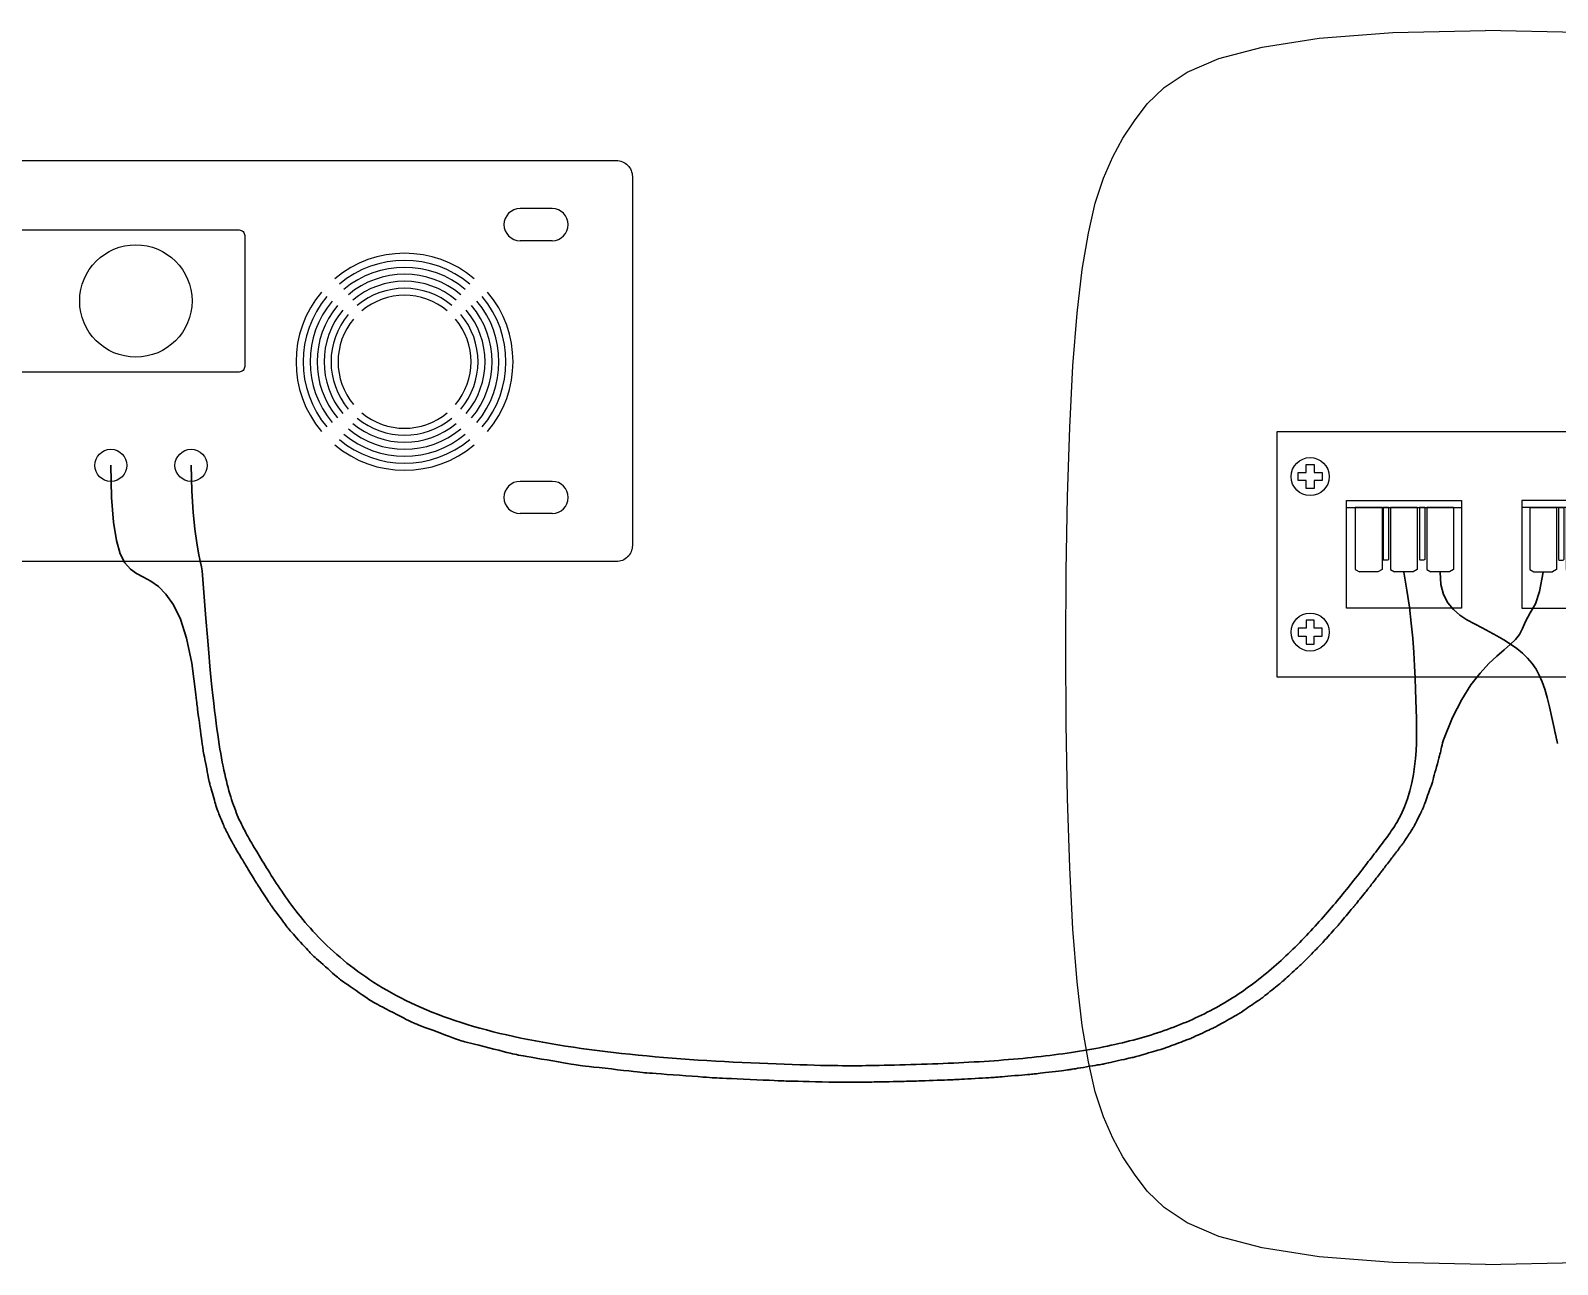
# Model space of a CAD drawing. Header units: millimetres. Extents: x -2296 to 86409, y -5695 to 20115.
# Drawn here: x 51852 to 53114, y 19094 to 20115 of the extents above; entities that cross this region are included whole.
import ezdxf

# ---------------------------------------------------------------- set-up
doc = ezdxf.new("R2010")
doc.units = ezdxf.units.MM
doc.layers.add('Amplificador Dayton 300', color=190, linetype='Continuous')
doc.layers.add('Line_RIGHT', color=1, linetype='Continuous')

# ---------------------------------------------------------------- blocks, each defined once
blk = doc.blocks.new('amplificador Dayton 300')
at = {"layer": 'Amplificador Dayton 300'}
for p, q in [((-203.7, 648.8), (-203.7, 608.8)), ((-163.7, 648.8), (-163.7, 608.8)), ((136.3, 648.8), (136.3, 608.8)), ((176.3, 648.8), (176.3, 608.8)), ((-203.7, -651.2), (-203.7, -611.2)), ((-163.7, -651.2), (-163.7, -611.2)), ((136.3, -651.2), (136.3, -611.2)), ((176.3, -651.2), (176.3, -611.2))]:
    blk.add_line(p, q, dxfattribs=at)
for points in [[(-243.7, 748.8), (216.3, 748.8, -0.414214), (236.3, 728.8), (236.3, -731.2, -0.414214), (216.3, -751.2), (-243.7, -751.2, -0.414214), (-263.7, -731.2), (-263.7, 728.8, -0.414214)], [(-170, 265.7), (-7.1, 265.7, -0.414214), (0, 258.6), (0, -258.6, -0.414214), (-7.1, -265.7), (-170, -265.7, -0.414214), (-177.1, -258.6), (-177.1, 258.6, -0.414214)]]:
    blk.add_lwpolyline(points, format="xyb", close=True, dxfattribs=at)
for centre, radius in [((116.3, 198.8), 20), ((-88.6, 130), 70), ((116.3, 98.8), 20), ((-88.6, -130), 70), ((116.3, -101.2), 20), ((116.3, -201.2), 20)]:
    blk.add_circle(centre, radius, dxfattribs=at)
for centre, radius, start, end in [((-183.7, 648.8), 20, 0, 180), ((156.3, 648.8), 20, 0, 180), ((-183.7, 608.8), 20, 180, 0), ((-12.8, 464.9), 135.2, 50, 130), ((-12.8, 464.9), 126.4, 50, 130), ((156.3, 608.8), 20, 180, 0), ((-12.8, 464.9), 117.7, 50, 130), ((-12.8, 464.9), 109, 50, 130), ((-12.8, 464.9), 100.3, 50, 130), ((-12.8, 464.9), 91.6, 50, 130), ((-12.8, 464.9), 135.2, 140, 220), ((-12.8, 464.9), 126.4, 140, 220), ((-12.8, 464.9), 117.7, 140, 220), ((-12.8, 464.9), 109, 140, 220), ((-12.8, 464.9), 82.9, 50, 130), ((-12.8, 464.9), 109, 320, 40), ((-12.8, 464.9), 117.7, 320, 40), ((-12.8, 464.9), 126.4, 320, 40), ((-12.8, 464.9), 135.2, 320, 40), ((-12.8, 464.9), 100.3, 140, 220), ((-12.8, 464.9), 91.6, 140, 220), ((-12.8, 464.9), 82.9, 140, 220), ((-12.8, 464.9), 82.9, 320, 40), ((-12.8, 464.9), 91.6, 320, 40), ((-12.8, 464.9), 100.3, 320, 40), ((-12.8, 464.9), 82.9, 230, 310), ((-12.8, 464.9), 109, 230, 310), ((-12.8, 464.9), 100.3, 230, 310), ((-12.8, 464.9), 91.6, 230, 310), ((-12.8, 464.9), 126.4, 230, 310), ((-12.8, 464.9), 117.7, 230, 310), ((-12.8, 464.9), 135.2, 230, 310), ((-12.8, -467.4), 135.2, 50, 130), ((-12.8, -467.4), 126.4, 50, 130), ((-12.8, -467.4), 117.7, 50, 130), ((-12.8, -467.4), 109, 50, 130), ((-12.8, -467.4), 135.2, 140, 220), ((-12.8, -467.4), 100.3, 50, 130), ((-12.8, -467.4), 91.6, 50, 130), ((-12.8, -467.4), 135.2, 320, 40), ((-12.8, -467.4), 126.4, 140, 220), ((-12.8, -467.4), 117.7, 140, 220), ((-12.8, -467.4), 109, 140, 220), ((-12.8, -467.4), 82.9, 50, 130), ((-12.8, -467.4), 109, 320, 40), ((-12.8, -467.4), 117.7, 320, 40), ((-12.8, -467.4), 126.4, 320, 40), ((-12.8, -467.4), 100.3, 140, 220), ((-12.8, -467.4), 91.6, 140, 220), ((-12.8, -467.4), 82.9, 140, 220), ((-12.8, -467.4), 82.9, 320, 40), ((-12.8, -467.4), 91.6, 320, 40), ((-12.8, -467.4), 100.3, 320, 40), ((-12.8, -467.4), 82.9, 230, 310), ((-12.8, -467.4), 109, 230, 310), ((-12.8, -467.4), 100.3, 230, 310), ((-12.8, -467.4), 91.6, 230, 310), ((-12.8, -467.4), 126.4, 230, 310), ((-12.8, -467.4), 117.7, 230, 310), ((-12.8, -467.4), 135.2, 230, 310), ((-183.7, -611.2), 20, 0, 180), ((156.3, -611.2), 20, 0, 180), ((-183.7, -651.2), 20, 180, 0), ((156.3, -651.2), 20, 180, 0)]:
    blk.add_arc(centre, radius, start, end, dxfattribs=at)
blk = doc.blocks.new('ligadores- FIJI 6')
for p, q in [((-136.6, 159.6), (-28.4, 159.6)), ((-103.1, 159.6), (-128.2, 159.6)), ((-128.2, 159.6), (-128.2, 101.4)), ((-103.1, 159.6), (-103.1, 101.4)), ((-101.9, 159.6), (-101.9, 110.9)), ((-97, 159.6), (-101.9, 159.6)), ((-97, 159.6), (-97, 110.9)), ((-70, 159.6), (-95, 159.6)), ((-95, 159.6), (-95, 101.4)), ((-70, 159.6), (-70, 101.4)), ((-68, 159.6), (-68, 110.9)), ((-63, 159.6), (-68, 159.6)), ((-63, 159.6), (-63, 110.9)), ((-36, 159.6), (-61, 159.6)), ((-61, 159.6), (-61, 101.4)), ((-36, 159.6), (-36, 101.4)), ((136.6, 159.6), (28.4, 159.6)), ((36, 159.6), (61, 159.6)), ((36, 159.6), (36, 101.4)), ((61, 159.6), (61, 101.4)), ((63, 159.6), (63, 110.9)), ((63, 159.6), (68, 159.6)), ((68, 159.6), (68, 110.9)), ((70, 159.6), (95, 159.6)), ((70, 159.6), (70, 101.4)), ((95, 159.6), (95, 101.4)), ((97, 159.6), (97, 110.9)), ((97, 159.6), (101.9, 159.6)), ((101.9, 159.6), (101.9, 110.9)), ((103.1, 159.6), (128.2, 159.6)), ((103.1, 159.6), (103.1, 101.4)), ((128.2, 159.6), (128.2, 101.4)), ((-128.2, 101.4), (-124.4, 99)), ((-103.1, 101.4), (-106.9, 99)), ((-101.9, 110.9), (-101.2, 110.1)), ((-97.7, 110.1), (-101.2, 110.1)), ((-97, 110.9), (-97.7, 110.1)), ((-95, 101.4), (-91.3, 99)), ((-70, 101.4), (-73.7, 99)), ((-68, 110.9), (-67.3, 110.1)), ((-63.8, 110.1), (-67.3, 110.1)), ((-63, 110.9), (-63.8, 110.1)), ((-61, 101.4), (-57.3, 99)), ((-36, 101.4), (-39.8, 99)), ((36, 101.4), (39.8, 99)), ((61, 101.4), (57.3, 99)), ((63, 110.9), (63.8, 110.1)), ((63.8, 110.1), (67.3, 110.1)), ((68, 110.9), (67.3, 110.1)), ((70, 101.4), (73.7, 99)), ((95, 101.4), (91.3, 99)), ((97, 110.9), (97.7, 110.1)), ((97.7, 110.1), (101.2, 110.1)), ((101.9, 110.9), (101.2, 110.1)), ((103.1, 101.4), (106.9, 99)), ((128.2, 101.4), (124.4, 99)), ((-106.9, 99), (-124.4, 99)), ((-73.7, 99), (-91.3, 99)), ((-39.8, 99), (-57.3, 99)), ((39.8, 99), (57.3, 99)), ((73.7, 99), (91.3, 99)), ((106.9, 99), (124.4, 99))]:
    blk.add_line(p, q)
for points in [[(-201.7, 231.2), (201.7, 231.2), (201.7, 0), (-201.7, 0)], [(-136.6, 166.1), (-28.4, 166.1), (-28.4, 65.1), (-136.6, 65.1)], [(136.6, 166.1), (28.4, 166.1), (28.4, 65.1), (136.6, 65.1)]]:
    blk.add_lwpolyline(points, close=True)
for points in [[(-174.5, 184.9), (-182.1, 184.9), (-182.1, 192.5), (-174.5, 192.5)], [(-174.5, 192.5), (-174.5, 200.1), (-166.9, 200.1), (-166.9, 192.5)], [(-166.9, 192.5), (-159.4, 192.5), (-159.4, 184.9), (-166.9, 184.9)], [(166.9, 192.5), (159.4, 192.5), (159.4, 184.9), (166.9, 184.9)], [(174.5, 192.5), (174.5, 200.1), (166.9, 200.1), (166.9, 192.5)], [(174.5, 184.9), (182.1, 184.9), (182.1, 192.5), (174.5, 192.5)], [(-166.9, 184.9), (-166.9, 177.4), (-174.5, 177.4), (-174.5, 184.9)], [(166.9, 184.9), (166.9, 177.4), (174.5, 177.4), (174.5, 184.9)], [(-174.5, 46.3), (-182.1, 46.3), (-182.1, 38.7), (-174.5, 38.7)], [(-166.9, 46.3), (-166.9, 53.8), (-174.5, 53.8), (-174.5, 46.3)], [(-166.9, 38.7), (-159.4, 38.7), (-159.4, 46.3), (-166.9, 46.3)], [(166.9, 38.7), (159.4, 38.7), (159.4, 46.3), (166.9, 46.3)], [(166.9, 46.3), (166.9, 53.8), (174.5, 53.8), (174.5, 46.3)], [(174.5, 46.3), (182.1, 46.3), (182.1, 38.7), (174.5, 38.7)], [(-174.5, 38.7), (-174.5, 31.2), (-166.9, 31.2), (-166.9, 38.7)], [(174.5, 38.7), (174.5, 31.2), (166.9, 31.2), (166.9, 38.7)]]:
    blk.add_lwpolyline(points)
for centre in [(-170.7, 188.7), (170.7, 188.7), (-170.7, 42.5), (170.7, 42.5)]:
    blk.add_circle(centre, 17.9)
blk = doc.blocks.new('Fiji 6- costas')
for points in [[(-20, -5174), (-670, -5160), (-1187, -5120), (-1587, -5058), (-1891, -4977), (-2114, -4881), (-2275, -4774), (-2393, -4659), (-2484, -4540), (-2564, -4418), (-2636, -4287), (-2701, -4138), (-2758, -3962), (-2807, -3751), (-2850, -3496), (-2886, -3189), (-2915, -2821), (-2937, -2387), (-2953, -1902), (-2963, -1381), (-2966, -843), (-2963, -305), (-2953, 216), (-2937, 701), (-2915, 1135), (-2886, 1503), (-2850, 1810), (-2807, 2065), (-2758, 2276), (-2701, 2451), (-2636, 2601), (-2564, 2732), (-2484, 2854), (-2393, 2973), (-2275, 3088), (-2114, 3195), (-1891, 3291), (-1587, 3372), (-1187, 3434), (-670, 3473), (-20, 3488)], [(-20, -5174), (630, -5160), (1146, -5120), (1547, -5058), (1850, -4977), (2074, -4881), (2235, -4774), (2352, -4659), (2444, -4540), (2524, -4418), (2596, -4287), (2661, -4138), (2718, -3962), (2767, -3751), (2810, -3496), (2845, -3189), (2874, -2821), (2897, -2387), (2913, -1902), (2923, -1381), (2926, -843), (2923, -305), (2913, 216), (2897, 701), (2874, 1135), (2845, 1503), (2810, 1810), (2767, 2065), (2718, 2276), (2661, 2451), (2596, 2601), (2524, 2732), (2444, 2854), (2352, 2973), (2235, 3088), (2074, 3195), (1850, 3291), (1547, 3372), (1146, 3434), (630, 3473), (-20, 3488)]]:
    blk.add_lwpolyline(points)
at = {"xscale": 7.464270465856922, "yscale": 7.464270465856922, "zscale": 7.464270465856922}
blk.add_blockref('ligadores- FIJI 6', (24, -1052), dxfattribs=at)

msp = doc.modelspace()

# ---------------------------------------------------------------- linework, layer by layer
at = {"lineweight": 30}
for points in [[(52987.475, 19666.79), (52990.002, 19651.9), (52992.012, 19637.805), (52993.576, 19624.502), (52994.763, 19611.987), (52995.643, 19600.256), (52996.284, 19589.306), (52996.756, 19579.133), (52997.129, 19569.733), (52997.458, 19561.084), (52997.734, 19553.09), (52997.935, 19545.637), (52998.038, 19538.612), (52998.021, 19531.899), (52997.861, 19525.385), (52997.535, 19518.956), (52997.02, 19512.497), (52996.291, 19505.923), (52995.312, 19499.256), (52994.043, 19492.551), (52992.446, 19485.859), (52990.481, 19479.232), (52988.109, 19472.723), (52985.29, 19466.383), (52981.986, 19460.265), (52981.869, 19460.068), (52980.934, 19458.542), (52979.988, 19457.045), (52979.032, 19455.572), (52978.064, 19454.119), (52977.085, 19452.683), (52976.093, 19451.257), (52975.087, 19449.839), (52974.068, 19448.425), (52973.034, 19447.01), (52971.985, 19445.592), (52970.921, 19444.168), (52969.84, 19442.733), (52968.743, 19441.283), (52967.628, 19439.817), (52966.496, 19438.33), (52965.345, 19436.822), (52964.177, 19435.293), (52962.991, 19433.744), (52961.786, 19432.173), (52960.564, 19430.58), (52959.323, 19428.967), (52958.065, 19427.332), (52956.788, 19425.676), (52955.493, 19424), (52954.18, 19422.304), (52952.849, 19420.588), (52951.501, 19418.855), (52950.134, 19417.105), (52948.75, 19415.337), (52947.349, 19413.555), (52945.93, 19411.757), (52944.493, 19409.945), (52943.04, 19408.12), (52941.569, 19406.282), (52940.081, 19404.433), (52938.576, 19402.573), (52937.054, 19400.703), (52935.516, 19398.823), (52933.96, 19396.935), (52932.388, 19395.04), (52930.8, 19393.137), (52929.195, 19391.228), (52927.574, 19389.315), (52925.936, 19387.397), (52924.283, 19385.475), (52922.613, 19383.55), (52920.927, 19381.623), (52919.225, 19379.695), (52917.508, 19377.767), (52915.775, 19375.839), (52914.026, 19373.913), (52912.262, 19371.988), (52910.482, 19370.066), (52908.687, 19368.148), (52906.877, 19366.234), (52905.052, 19364.325), (52903.211, 19362.423), (52901.356, 19360.527), (52899.485, 19358.639), (52897.6, 19356.759), (52895.7, 19354.889), (52893.786, 19353.028), (52891.857, 19351.179), (52889.914, 19349.341), (52887.956, 19347.516), (52885.984, 19345.704), (52883.998, 19343.906), (52881.998, 19342.123), (52879.984, 19340.355), (52877.956, 19338.605), (52875.914, 19336.871), (52873.859, 19335.155), (52871.79, 19333.458), (52869.707, 19331.781), (52867.61, 19330.123), (52865.499, 19328.485), (52863.375, 19326.869), (52861.238, 19325.275), (52859.086, 19323.703), (52856.92, 19322.153), (52854.74, 19320.626), (52852.546, 19319.122), (52850.337, 19317.64), (52848.112, 19316.18), (52845.872, 19314.743), (52843.616, 19313.328), (52841.343, 19311.936), (52839.054, 19310.566), (52836.749, 19309.219), (52834.425, 19307.893), (52832.084, 19306.59), (52829.725, 19305.308), (52827.348, 19304.047), (52824.951, 19302.808), (52822.535, 19301.59), (52820.1, 19300.394), (52817.644, 19299.218), (52815.168, 19298.063), (52812.671, 19296.929), (52810.153, 19295.815), (52807.612, 19294.721), (52805.05, 19293.648), (52802.466, 19292.594), (52799.858, 19291.561), (52797.228, 19290.547), (52794.573, 19289.553), (52791.895, 19288.578), (52789.192, 19287.622), (52786.465, 19286.685), (52783.712, 19285.767), (52780.934, 19284.868), (52778.129, 19283.988), (52775.299, 19283.126), (52772.441, 19282.282), (52769.556, 19281.456), (52766.644, 19280.649), (52763.704, 19279.859), (52760.735, 19279.086), (52757.738, 19278.332), (52754.712, 19277.594), (52751.656, 19276.874), (52748.57, 19276.171), (52745.454, 19275.485), (52742.307, 19274.815), (52739.129, 19274.162), (52735.92, 19273.525), (52732.678, 19272.905), (52729.405, 19272.3), (52726.098, 19271.712), (52722.759, 19271.139), (52719.386, 19270.582), (52715.98, 19270.041), (52712.539, 19269.515), (52709.063, 19269.003), (52705.553, 19268.507), (52702.007, 19268.026), (52698.426, 19267.559), (52694.809, 19267.107), (52691.156, 19266.669), (52687.467, 19266.246), (52683.742, 19265.836), (52679.98, 19265.44), (52676.181, 19265.058), (52672.346, 19264.689), (52668.475, 19264.333), (52664.568, 19263.99), (52660.627, 19263.66), (52656.65, 19263.342), (52652.639, 19263.037), (52648.595, 19262.744), (52644.517, 19262.462), (52640.406, 19262.192), (52636.263, 19261.934), (52632.089, 19261.686), (52627.884, 19261.45), (52623.648, 19261.224), (52619.382, 19261.008), (52615.087, 19260.803), (52610.764, 19260.607), (52606.412, 19260.421), (52602.033, 19260.245), (52597.627, 19260.077), (52593.195, 19259.919), (52588.737, 19259.769), (52584.255, 19259.628), (52579.748, 19259.495), (52575.223, 19259.37), (52570.712, 19259.253), (52566.253, 19259.144), (52561.884, 19259.044), (52557.642, 19258.952), (52553.565, 19258.869), (52549.692, 19258.795), (52546.06, 19258.729), (52542.685, 19258.673), (52539.501, 19258.628), (52536.416, 19258.594), (52533.343, 19258.574), (52530.193, 19258.568), (52526.875, 19258.579), (52523.302, 19258.606), (52519.383, 19258.653), (52515.05, 19258.72), (52510.313, 19258.807), (52505.204, 19258.916), (52499.752, 19259.046), (52493.988, 19259.198), (52487.944, 19259.372), (52481.649, 19259.569), (52475.136, 19259.789), (52468.433, 19260.033), (52461.567, 19260.3), (52454.567, 19260.592), (52447.459, 19260.907), (52440.269, 19261.247), (52433.024, 19261.611), (52425.751, 19261.999), (52418.477, 19262.412), (52411.224, 19262.851), (52404, 19263.314), (52396.807, 19263.804), (52389.646, 19264.322), (52382.522, 19264.866), (52375.436, 19265.44), (52368.391, 19266.042), (52361.389, 19266.675), (52354.433, 19267.338), (52347.526, 19268.033), (52340.671, 19268.76), (52333.869, 19269.52), (52327.123, 19270.313), (52320.436, 19271.141), (52313.811, 19272.003), (52307.249, 19272.902), (52300.754, 19273.837), (52294.328, 19274.809), (52287.974, 19275.82), (52281.694, 19276.869), (52275.49, 19277.957), (52269.366, 19279.086), (52263.324, 19280.255), (52257.367, 19281.466), (52251.496, 19282.72), (52245.714, 19284.016), (52240.023, 19285.355), (52234.424, 19286.738), (52228.92, 19288.165), (52223.513, 19289.636), (52218.204, 19291.151), (52212.995, 19292.712), (52207.888, 19294.318), (52202.883, 19295.968), (52197.978, 19297.661), (52193.174, 19299.397), (52188.468, 19301.174), (52183.861, 19302.991), (52179.352, 19304.848), (52174.94, 19306.743), (52170.625, 19308.674), (52166.404, 19310.642), (52162.277, 19312.644), (52158.242, 19314.679), (52154.298, 19316.746), (52150.444, 19318.843), (52146.678, 19320.969), (52142.998, 19323.122), (52139.403, 19325.302), (52135.893, 19327.506), (52132.465, 19329.734), (52129.118, 19331.983), (52125.852, 19334.254), (52122.663, 19336.543), (52119.552, 19338.851), (52116.516, 19341.175), (52113.554, 19343.514), (52110.665, 19345.867), (52107.848, 19348.232), (52105.101, 19350.608), (52102.422, 19352.994), (52099.811, 19355.388), (52097.266, 19357.789), (52094.786, 19360.195), (52092.368, 19362.606), (52090.013, 19365.019), (52087.717, 19367.433), (52085.481, 19369.848), (52083.303, 19372.261), (52081.181, 19374.671), (52079.113, 19377.077), (52077.099, 19379.477), (52075.138, 19381.871), (52073.227, 19384.256), (52071.365, 19386.632), (52069.551, 19388.996), (52067.784, 19391.348), (52066.062, 19393.686), (52064.384, 19396.009), (52062.749, 19398.316), (52061.154, 19400.604), (52059.599, 19402.873), (52058.083, 19405.122), (52056.603, 19407.348), (52055.159, 19409.551), (52053.749, 19411.729), (52052.371, 19413.881), (52051.026, 19416.005), (52049.71, 19418.1), (52048.423, 19420.166), (52047.163, 19422.202), (52045.93, 19424.208), (52044.722, 19426.184), (52043.538, 19428.128), (52042.376, 19430.041), (52041.237, 19431.923), (52040.117, 19433.773), (52039.018, 19435.594), (52037.938, 19437.391), (52036.876, 19439.166), (52035.833, 19440.923), (52034.808, 19442.667), (52033.8, 19444.399), (52032.809, 19446.124), (52031.834, 19447.846), (52030.876, 19449.569), (52029.933, 19451.297), (52029.005, 19453.036), (52028.092, 19454.789), (52027.194, 19456.562), (52026.311, 19458.358), (52025.441, 19460.182), (52024.585, 19462.04), (52023.743, 19463.935), (52022.913, 19465.872), (52022.096, 19467.855), (52021.292, 19469.89), (52020.5, 19471.98), (52019.72, 19474.13), (52018.951, 19476.346), (52018.193, 19478.63), (52017.446, 19480.989), (52016.709, 19483.426), (52015.982, 19485.946), (52015.266, 19488.554), (52014.559, 19491.253), (52013.861, 19494.05), (52013.171, 19496.948), (52012.491, 19499.951), (52011.818, 19503.065), (52011.153, 19506.294), (52010.496, 19509.642), (52009.846, 19513.114), (52009.203, 19516.715), (52008.567, 19520.449), (52007.937, 19524.321), (52007.312, 19528.343), (52006.687, 19532.558), (52006.06, 19537.017), (52005.423, 19541.771), (52004.773, 19546.872), (52004.105, 19552.369), (52003.414, 19558.315), (52002.695, 19564.759), (52001.94, 19571.808), (52001.13, 19579.777), (52000.243, 19589.038), (51999.255, 19599.963), (51998.144, 19612.922), (51996.889, 19628.287), (51995.467, 19646.428), (51993.854, 19667.717), (51993.255, 19671.126), (51992.218, 19675.866), (51990.884, 19682.342), (51989.391, 19690.963), (51987.88, 19702.136), (51986.489, 19716.268), (51985.359, 19733.765), (51984.629, 19755.036)], [(53114.473, 19525.083), (53114.414, 19525.356), (53114.353, 19525.636), (53114.291, 19525.924), (53114.227, 19526.22), (53114.161, 19526.524), (53114.094, 19526.834), (53114.025, 19527.152), (53113.955, 19527.477), (53113.883, 19527.808), (53113.81, 19528.146), (53113.736, 19528.491), (53113.66, 19528.842), (53113.583, 19529.198), (53113.505, 19529.56), (53113.425, 19529.928), (53113.345, 19530.3), (53113.263, 19530.678), (53113.181, 19531.06), (53113.097, 19531.446), (53113.013, 19531.836), (53112.928, 19532.23), (53112.842, 19532.627), (53112.755, 19533.027), (53112.668, 19533.431), (53112.581, 19533.837), (53112.492, 19534.245), (53112.404, 19534.655), (53112.316, 19535.064), (53112.229, 19535.468), (53112.143, 19535.863), (53112.06, 19536.246), (53111.981, 19536.614), (53109.83, 19546.515), (53107.845, 19555.285), (53105.921, 19563.049), (53103.953, 19569.932), (53101.836, 19576.058), (53099.463, 19581.553), (53096.731, 19586.542), (53093.534, 19591.15), (53089.794, 19595.484), (53085.537, 19599.587), (53080.818, 19603.483), (53075.691, 19607.195), (53070.209, 19610.748), (53064.427, 19614.167), (53058.398, 19617.475), (53052.176, 19620.698), (53045.846, 19623.9), (53039.612, 19627.305), (53033.707, 19631.176), (53028.368, 19635.779), (53023.828, 19641.378), (53020.322, 19648.236), (53018.085, 19656.619), (53017.35, 19666.79)]]:
    msp.add_lwpolyline(points, dxfattribs=at)
at = {"layer": 'Line_RIGHT', "color": 1, "lineweight": 30}
msp.add_lwpolyline([(51918.287, 19755.036), (51918.945, 19728.53), (51920.515, 19708.13), (51922.931, 19692.917), (51926.124, 19681.97), (51930.027, 19674.373), (51934.571, 19669.204), (51939.689, 19665.547), (51945.313, 19662.481), (51951.352, 19659.12), (51957.625, 19654.705), (51963.927, 19648.511), (51970.054, 19639.81), (51975.803, 19627.876), (51980.968, 19611.983), (51985.346, 19591.405), (51988.733, 19565.416), (51988.992, 19562.755), (51989.199, 19560.668), (51989.371, 19558.994), (51989.526, 19557.57), (51989.682, 19556.235), (51989.859, 19554.829), (51990.074, 19553.188), (51990.345, 19551.154), (51990.684, 19548.612), (51991.08, 19545.653), (51991.513, 19542.415), (51991.965, 19539.036), (51992.418, 19535.655), (51992.853, 19532.41), (51993.251, 19529.44), (51993.595, 19526.884), (51993.871, 19524.836), (51994.093, 19523.219), (51994.279, 19521.914), (51994.449, 19520.8), (51994.623, 19519.758), (51994.818, 19518.666), (51995.055, 19517.406), (51995.352, 19515.855), (51995.721, 19513.933), (51996.151, 19511.702), (51996.621, 19509.265), (51997.111, 19506.724), (51997.603, 19504.179), (51998.076, 19501.734), (51998.512, 19499.489), (51998.889, 19497.546), (51999.197, 19495.975), (51999.447, 19494.72), (51999.662, 19493.693), (51999.86, 19492.807), (52000.062, 19491.974), (52000.289, 19491.106), (52000.561, 19490.116), (52000.898, 19488.915), (52001.314, 19487.443), (52001.794, 19485.748), (52002.318, 19483.902), (52002.865, 19481.98), (52003.414, 19480.056), (52003.943, 19478.204), (52004.432, 19476.497), (52004.861, 19475.009), (52005.214, 19473.792), (52005.507, 19472.804), (52005.761, 19471.979), (52005.999, 19471.254), (52006.243, 19470.564), (52006.515, 19469.844), (52006.835, 19469.029), (52007.227, 19468.054), (52007.705, 19466.876), (52008.253, 19465.53), (52008.848, 19464.073), (52009.466, 19462.56), (52010.086, 19461.049), (52010.683, 19459.595), (52011.235, 19458.255), (52011.719, 19457.086), (52012.119, 19456.124), (52012.452, 19455.337), (52012.743, 19454.671), (52013.016, 19454.074), (52013.296, 19453.493), (52013.607, 19452.876), (52013.974, 19452.171), (52014.422, 19451.325), (52014.967, 19450.302), (52015.59, 19449.136), (52016.265, 19447.875), (52016.964, 19446.57), (52017.661, 19445.27), (52018.33, 19444.025), (52018.942, 19442.885), (52019.473, 19441.9), (52019.903, 19441.102), (52020.253, 19440.457), (52020.552, 19439.914), (52020.83, 19439.42), (52021.116, 19438.924), (52021.44, 19438.375), (52021.831, 19437.721), (52022.318, 19436.911), (52022.921, 19435.91), (52023.617, 19434.755), (52024.375, 19433.498), (52025.163, 19432.192), (52025.948, 19430.89), (52026.698, 19429.646), (52027.382, 19428.512), (52027.968, 19427.542), (52028.434, 19426.77), (52028.804, 19426.157), (52029.114, 19425.643), (52029.399, 19425.172), (52029.694, 19424.685), (52030.035, 19424.124), (52030.456, 19423.43), (52030.993, 19422.545), (52031.669, 19421.432), (52032.458, 19420.132), (52033.324, 19418.706), (52034.229, 19417.216), (52035.136, 19415.723), (52036.007, 19414.289), (52036.805, 19412.976), (52037.492, 19411.844), (52038.045, 19410.935), (52038.49, 19410.206), (52038.87, 19409.59), (52039.223, 19409.025), (52039.592, 19408.445), (52040.016, 19407.786), (52040.537, 19406.984), (52041.195, 19405.973), (52042.016, 19404.712), (52042.971, 19403.246), (52044.016, 19401.643), (52045.108, 19399.969), (52046.201, 19398.292), (52047.253, 19396.679), (52048.219, 19395.199), (52049.056, 19393.917), (52049.736, 19392.88), (52050.29, 19392.04), (52050.768, 19391.33), (52051.218, 19390.679), (52051.689, 19390.019), (52052.228, 19389.281), (52052.886, 19388.397), (52053.708, 19387.296), (52054.729, 19385.935), (52055.91, 19384.359), (52057.2, 19382.641), (52058.545, 19380.85), (52059.892, 19379.057), (52061.188, 19377.333), (52062.38, 19375.749), (52063.416, 19374.375), (52064.26, 19373.259), (52064.953, 19372.352), (52065.554, 19371.585), (52066.123, 19370.885), (52066.717, 19370.182), (52067.397, 19369.404), (52068.22, 19368.48), (52069.247, 19367.339), (52070.515, 19365.935), (52071.98, 19364.314), (52073.577, 19362.548), (52075.241, 19360.71), (52076.907, 19358.872), (52078.511, 19357.104), (52079.986, 19355.48), (52081.269, 19354.07), (52082.317, 19352.923), (52083.179, 19351.992), (52083.928, 19351.204), (52084.637, 19350.491), (52085.376, 19349.779), (52086.22, 19348.998), (52087.241, 19348.077), (52088.51, 19346.944), (52090.074, 19345.553), (52091.88, 19343.949), (52093.847, 19342.205), (52095.896, 19340.39), (52097.947, 19338.575), (52099.92, 19336.832), (52101.734, 19335.23), (52103.312, 19333.84), (52104.6, 19332.711), (52105.659, 19331.795), (52106.578, 19331.025), (52107.446, 19330.332), (52108.351, 19329.646), (52109.382, 19328.898), (52110.627, 19328.021), (52112.174, 19326.944), (52114.083, 19325.622), (52116.286, 19324.099), (52118.685, 19322.443), (52121.183, 19320.721), (52123.682, 19318.999), (52126.084, 19317.346), (52128.293, 19315.829), (52130.211, 19314.515), (52131.773, 19313.449), (52133.054, 19312.588), (52134.162, 19311.87), (52135.205, 19311.229), (52136.291, 19310.601), (52137.527, 19309.921), (52139.021, 19309.127), (52140.882, 19308.152), (52143.18, 19306.954), (52145.834, 19305.574), (52148.725, 19304.072), (52151.735, 19302.511), (52154.746, 19300.951), (52157.639, 19299.454), (52160.295, 19298.082), (52162.596, 19296.895), (52164.465, 19295.936), (52165.991, 19295.167), (52167.305, 19294.531), (52168.536, 19293.97), (52169.816, 19293.429), (52171.274, 19292.848), (52173.041, 19292.172), (52175.248, 19291.343), (52177.979, 19290.322), (52181.137, 19289.144), (52184.579, 19287.862), (52188.164, 19286.529), (52191.748, 19285.198), (52195.188, 19283.921), (52198.342, 19282.753), (52201.067, 19281.745), (52203.27, 19280.934), (52205.058, 19280.289), (52206.585, 19279.762), (52208.008, 19279.305), (52209.482, 19278.872), (52211.162, 19278.413), (52213.206, 19277.881), (52215.767, 19277.229), (52218.947, 19276.424), (52222.632, 19275.492), (52226.653, 19274.478), (52230.84, 19273.423), (52235.024, 19272.369), (52239.035, 19271.359), (52242.706, 19270.437), (52245.866, 19269.643), (52248.405, 19269.008), (52250.446, 19268.508), (52252.168, 19268.103), (52253.753, 19267.758), (52255.382, 19267.433), (52257.235, 19267.092), (52259.493, 19266.697), (52262.336, 19266.211), (52265.884, 19265.606), (52270.006, 19264.905), (52274.511, 19264.139), (52279.205, 19263.342), (52283.896, 19262.546), (52288.394, 19261.783), (52292.504, 19261.086), (52296.035, 19260.488), (52298.861, 19260.011), (52301.117, 19259.637), (52303.003, 19259.338), (52304.722, 19259.085), (52306.474, 19258.85), (52308.46, 19258.606), (52310.882, 19258.323), (52313.941, 19257.974), (52317.769, 19257.538), (52322.224, 19257.032), (52327.098, 19256.479), (52332.18, 19255.902), (52337.26, 19255.326), (52342.129, 19254.774), (52346.577, 19254.27), (52350.394, 19253.838), (52353.44, 19253.494), (52355.862, 19253.225), (52357.875, 19253.012), (52359.694, 19252.835), (52361.537, 19252.672), (52363.619, 19252.505), (52366.156, 19252.314), (52369.364, 19252.077), (52373.385, 19251.782), (52378.072, 19251.438), (52383.202, 19251.061), (52388.552, 19250.669), (52393.902, 19250.277), (52399.028, 19249.901), (52403.709, 19249.558), (52407.723, 19249.265), (52410.922, 19249.031), (52413.458, 19248.85), (52415.555, 19248.707), (52417.439, 19248.59), (52419.337, 19248.485), (52421.472, 19248.38), (52424.072, 19248.261), (52427.36, 19248.114), (52431.488, 19247.931), (52436.302, 19247.718), (52441.573, 19247.484), (52447.072, 19247.241), (52452.57, 19246.997), (52457.838, 19246.764), (52462.647, 19246.551), (52466.769, 19246.369), (52470.051, 19246.224), (52472.646, 19246.113), (52474.784, 19246.026), (52476.694, 19245.956), (52478.608, 19245.896), (52480.753, 19245.838), (52483.361, 19245.774), (52486.661, 19245.696), (52490.805, 19245.598), (52495.641, 19245.485), (52500.937, 19245.36), (52506.464, 19245.23), (52511.989, 19245.1), (52517.283, 19244.976), (52522.115, 19244.863), (52529.415, 19244.876), (52531.118, 19244.894), (52534.228, 19244.926), (52536.893, 19244.953), (52539.013, 19244.975), (52540.686, 19244.993), (52542.057, 19245.009), (52543.273, 19245.027), (52544.479, 19245.047), (52545.821, 19245.073), (52547.447, 19245.106), (52549.5, 19245.149), (52552.08, 19245.203), (52555.091, 19245.267), (52558.389, 19245.336), (52561.832, 19245.409), (52565.274, 19245.481), (52568.574, 19245.551), (52571.587, 19245.614), (52574.171, 19245.669), (52576.227, 19245.712), (52577.851, 19245.748), (52579.182, 19245.779), (52580.361, 19245.811), (52581.528, 19245.846), (52582.823, 19245.89), (52584.387, 19245.945), (52586.361, 19246.017), (52588.838, 19246.107), (52591.727, 19246.212), (52594.891, 19246.327), (52598.194, 19246.447), (52601.497, 19246.567), (52604.663, 19246.683), (52607.555, 19246.788), (52610.036, 19246.878), (52612.014, 19246.951), (52613.576, 19247.009), (52614.857, 19247.061), (52615.991, 19247.111), (52617.11, 19247.165), (52618.348, 19247.231), (52619.839, 19247.315), (52621.716, 19247.422), (52624.07, 19247.556), (52626.813, 19247.713), (52629.817, 19247.885), (52632.952, 19248.065), (52636.087, 19248.244), (52639.093, 19248.416), (52641.84, 19248.574), (52644.199, 19248.709), (52646.082, 19248.817), (52647.571, 19248.905), (52648.793, 19248.981), (52649.873, 19249.054), (52650.937, 19249.133), (52652.109, 19249.226), (52653.515, 19249.343), (52655.281, 19249.493), (52657.491, 19249.681), (52660.064, 19249.9), (52662.881, 19250.14), (52665.82, 19250.39), (52668.76, 19250.641), (52671.579, 19250.881), (52674.158, 19251.101), (52676.374, 19251.291), (52678.147, 19251.443), (52679.552, 19251.566), (52680.707, 19251.671), (52681.727, 19251.772), (52682.728, 19251.88), (52683.828, 19252.006), (52685.141, 19252.163), (52686.785, 19252.362), (52688.837, 19252.613), (52691.224, 19252.904), (52693.835, 19253.222), (52696.557, 19253.555), (52699.281, 19253.888), (52701.895, 19254.207), (52704.286, 19254.5), (52706.344, 19254.752), (52707.994, 19254.955), (52709.306, 19255.119), (52710.387, 19255.26), (52711.344, 19255.392), (52712.283, 19255.533), (52713.311, 19255.696), (52714.536, 19255.898), (52716.063, 19256.153), (52717.965, 19256.472), (52720.175, 19256.843), (52722.59, 19257.249), (52725.107, 19257.672), (52727.626, 19258.095), (52730.043, 19258.502), (52732.257, 19258.875), (52734.166, 19259.197), (52735.699, 19259.457), (52736.923, 19259.667), (52737.935, 19259.847), (52738.833, 19260.017), (52739.715, 19260.194), (52740.679, 19260.399), (52741.823, 19260.65), (52743.245, 19260.967), (52745.011, 19261.361), (52747.059, 19261.819), (52749.296, 19262.319), (52751.627, 19262.841), (52753.96, 19263.363), (52756.199, 19263.865), (52758.252, 19264.326), (52760.024, 19264.724), (52761.452, 19265.046), (52762.596, 19265.308), (52763.545, 19265.532), (52764.391, 19265.743), (52765.222, 19265.962), (52766.128, 19266.212), (52767.2, 19266.518), (52768.528, 19266.901), (52770.172, 19267.377), (52772.075, 19267.93), (52774.152, 19268.532), (52776.315, 19269.161), (52778.479, 19269.79), (52780.558, 19270.395), (52782.465, 19270.951), (52784.114, 19271.432), (52785.447, 19271.822), (52786.518, 19272.14), (52787.412, 19272.414), (52788.209, 19272.669), (52788.994, 19272.934), (52789.849, 19273.235), (52790.856, 19273.6), (52792.1, 19274.056), (52793.635, 19274.621), (52795.408, 19275.274), (52797.342, 19275.987), (52799.355, 19276.731), (52801.369, 19277.475), (52803.304, 19278.19), (52805.08, 19278.848), (52806.619, 19279.418), (52807.865, 19279.882), (52808.871, 19280.261), (52809.712, 19280.587), (52810.465, 19280.891), (52811.207, 19281.205), (52812.015, 19281.561), (52812.964, 19281.99), (52814.132, 19282.524), (52815.57, 19283.184), (52817.23, 19283.946), (52819.037, 19284.777), (52820.918, 19285.643), (52822.799, 19286.509), (52824.607, 19287.343), (52826.267, 19288.109), (52827.706, 19288.774), (52828.874, 19289.316), (52829.819, 19289.76), (52830.611, 19290.141), (52831.323, 19290.496), (52832.024, 19290.862), (52832.788, 19291.276), (52833.684, 19291.772), (52834.785, 19292.388), (52836.138, 19293.149), (52837.697, 19294.026), (52839.394, 19294.982), (52841.16, 19295.977), (52842.926, 19296.973), (52844.622, 19297.931), (52846.18, 19298.812), (52847.531, 19299.577), (52848.629, 19300.2), (52849.517, 19300.71), (52850.264, 19301.148), (52850.935, 19301.556), (52851.598, 19301.976), (52852.32, 19302.448), (52853.168, 19303.014), (52854.209, 19303.716), (52855.488, 19304.581), (52856.961, 19305.579), (52858.564, 19306.667), (52860.232, 19307.798), (52861.899, 19308.93), (52863.5, 19310.018), (52864.969, 19311.018), (52866.243, 19311.886), (52867.276, 19312.591), (52868.112, 19313.168), (52868.813, 19313.661), (52869.444, 19314.118), (52870.068, 19314.587), (52870.749, 19315.114), (52871.55, 19315.747), (52872.536, 19316.531), (52873.748, 19317.499), (52875.146, 19318.616), (52876.667, 19319.832), (52878.249, 19321.098), (52879.829, 19322.363), (52881.346, 19323.578), (52882.737, 19324.693), (52883.939, 19325.658), (52884.912, 19326.439), (52885.694, 19327.073), (52886.349, 19327.611), (52886.935, 19328.106), (52887.514, 19328.61), (52888.148, 19329.174), (52888.896, 19329.851), (52889.82, 19330.693), (52890.961, 19331.735), (52892.28, 19332.94), (52893.716, 19334.253), (52895.21, 19335.62), (52896.703, 19336.986), (52898.136, 19338.298), (52899.448, 19339.499), (52900.58, 19340.537), (52901.493, 19341.374), (52902.224, 19342.049), (52902.832, 19342.618), (52903.375, 19343.136), (52903.911, 19343.659), (52904.497, 19344.244), (52905.193, 19344.946), (52906.054, 19345.821), (52907.122, 19346.907), (52908.358, 19348.165), (52909.706, 19349.538), (52911.109, 19350.967), (52912.511, 19352.395), (52913.856, 19353.766), (52915.087, 19355.021), (52916.148, 19356.102), (52917.001, 19356.973), (52917.682, 19357.67), (52918.245, 19358.254), (52918.746, 19358.782), (52919.24, 19359.311), (52919.781, 19359.902), (52920.423, 19360.611), (52921.223, 19361.496), (52922.215, 19362.598), (52923.366, 19363.875), (52924.623, 19365.27), (52925.932, 19366.723), (52927.24, 19368.175), (52928.494, 19369.568), (52929.641, 19370.842), (52930.628, 19371.939), (52931.42, 19372.819), (52932.05, 19373.522), (52932.569, 19374.106), (52933.029, 19374.63), (52933.481, 19375.153), (52933.977, 19375.734), (52934.567, 19376.431), (52935.303, 19377.304), (52936.219, 19378.392), (52937.282, 19379.655), (52938.444, 19381.036), (52939.654, 19382.474), (52940.864, 19383.912), (52942.024, 19385.29), (52943.084, 19386.55), (52943.995, 19387.633), (52944.724, 19388.5), (52945.303, 19389.189), (52945.777, 19389.759), (52946.196, 19390.266), (52946.607, 19390.769), (52947.057, 19391.325), (52947.593, 19391.993), (52948.263, 19392.831), (52949.1, 19393.876), (52950.073, 19395.092), (52951.136, 19396.421), (52952.244, 19397.806), (52953.352, 19399.19), (52954.413, 19400.517), (52955.383, 19401.729), (52956.215, 19402.769), (52956.879, 19403.6), (52957.404, 19404.257), (52957.833, 19404.796), (52958.21, 19405.272), (52958.578, 19405.741), (52958.98, 19406.258), (52959.461, 19406.878), (52960.064, 19407.656), (52960.819, 19408.63), (52961.697, 19409.764), (52962.658, 19411.004), (52963.659, 19412.297), (52964.66, 19413.59), (52965.619, 19414.827), (52966.494, 19415.957), (52967.243, 19416.925), (52967.839, 19417.694), (52968.308, 19418.3), (52968.689, 19418.792), (52969.021, 19419.223), (52969.344, 19419.643), (52969.698, 19420.103), (52970.121, 19420.656), (52970.653, 19421.351), (52971.322, 19422.223), (52972.102, 19423.241), (52972.956, 19424.357), (52973.848, 19425.52), (52974.739, 19426.684), (52975.594, 19427.8), (52976.374, 19428.819), (52977.043, 19429.692), (52977.576, 19430.388), (52977.995, 19430.935), (52978.335, 19431.38), (52978.632, 19431.769), (52978.919, 19432.147), (52979.232, 19432.561), (52979.607, 19433.056), (52980.077, 19433.678), (52980.666, 19434.459), (52981.355, 19435.37), (52982.11, 19436.371), (52982.901, 19437.419), (52983.696, 19438.472), (52984.463, 19439.489), (52985.171, 19440.428), (52985.787, 19441.246), (52986.29, 19441.917), (52986.699, 19442.466), (52987.043, 19442.937), (52987.352, 19443.369), (52987.654, 19443.805), (52987.978, 19444.286), (52988.354, 19444.853), (52988.81, 19445.548), (52989.367, 19446.399), (52990.006, 19447.377), (52990.702, 19448.443), (52991.426, 19449.555), (52992.152, 19450.671), (52992.854, 19451.751), (52993.503, 19452.755), (52994.074, 19453.64), (52994.548, 19454.38), (52994.942, 19455.006), (52995.281, 19455.562), (52995.591, 19456.095), (52995.897, 19456.648), (52996.224, 19457.268), (52996.598, 19457.999), (52997.045, 19458.885), (52997.581, 19459.957), (52998.19, 19461.181), (52998.848, 19462.504), (52999.529, 19463.878), (53000.208, 19465.253), (53000.861, 19466.577), (53001.463, 19467.801), (53001.988, 19468.874), (53002.421, 19469.764), (53002.778, 19470.514), (53003.084, 19471.182), (53003.364, 19471.829), (53003.643, 19472.514), (53003.945, 19473.297), (53004.297, 19474.239), (53004.722, 19475.398), (53005.238, 19476.813), (53005.827, 19478.436), (53006.464, 19480.197), (53007.124, 19482.024), (53007.783, 19483.849), (53008.414, 19485.601), (53008.992, 19487.21), (53009.493, 19488.606), (53009.9, 19489.744), (53010.229, 19490.684), (53010.508, 19491.51), (53010.763, 19492.306), (53011.019, 19493.159), (53011.303, 19494.152), (53011.641, 19495.371), (53012.059, 19496.9), (53012.575, 19498.793), (53013.17, 19500.982), (53013.817, 19503.367), (53014.49, 19505.848), (53015.162, 19508.327), (53015.806, 19510.703), (53016.394, 19512.878), (53016.901, 19514.751), (53017.307, 19516.259), (53017.634, 19517.485), (53017.908, 19518.548), (53018.158, 19519.565), (53018.413, 19520.656), (53018.7, 19521.938), (53019.049, 19523.531), (53019.487, 19525.552), (53020.251, 19528.08), (53020.251, 19528.08), (53027.609, 19546.509), (53035.289, 19561.467), (53042.955, 19573.586), (53050.447, 19583.299), (53057.606, 19591.04), (53064.27, 19597.241), (53070.281, 19602.336), (53075.478, 19606.758), (53079.74, 19610.934), (53083.107, 19615.267), (53085.658, 19620.154), (53087.976, 19625.872), (53091.767, 19633.116), (53096.266, 19640.623), (53099.687, 19650.591), (53102.67, 19666.79)], dxfattribs=at)

# ---------------------------------------------------------------- block references
at = {"layer": 'Amplificador Dayton 300', "xscale": 0.6634050899904341, "yscale": 0.6634050899904341, "zscale": 0.6634050899904341, "rotation": 269.9999999999999}
msp.add_blockref('amplificador Dayton 300', (51852.776, 19832.161), dxfattribs=at)
at = {"layer": 'Line_RIGHT', "lineweight": 100, "xscale": 0.1177968742603798, "yscale": 0.1177968742603798, "zscale": 0.1177968742603798}
msp.add_blockref('Fiji 6- costas', (53057.223, 19703.704), dxfattribs=at)

doc.saveas('drawing.dxf')
